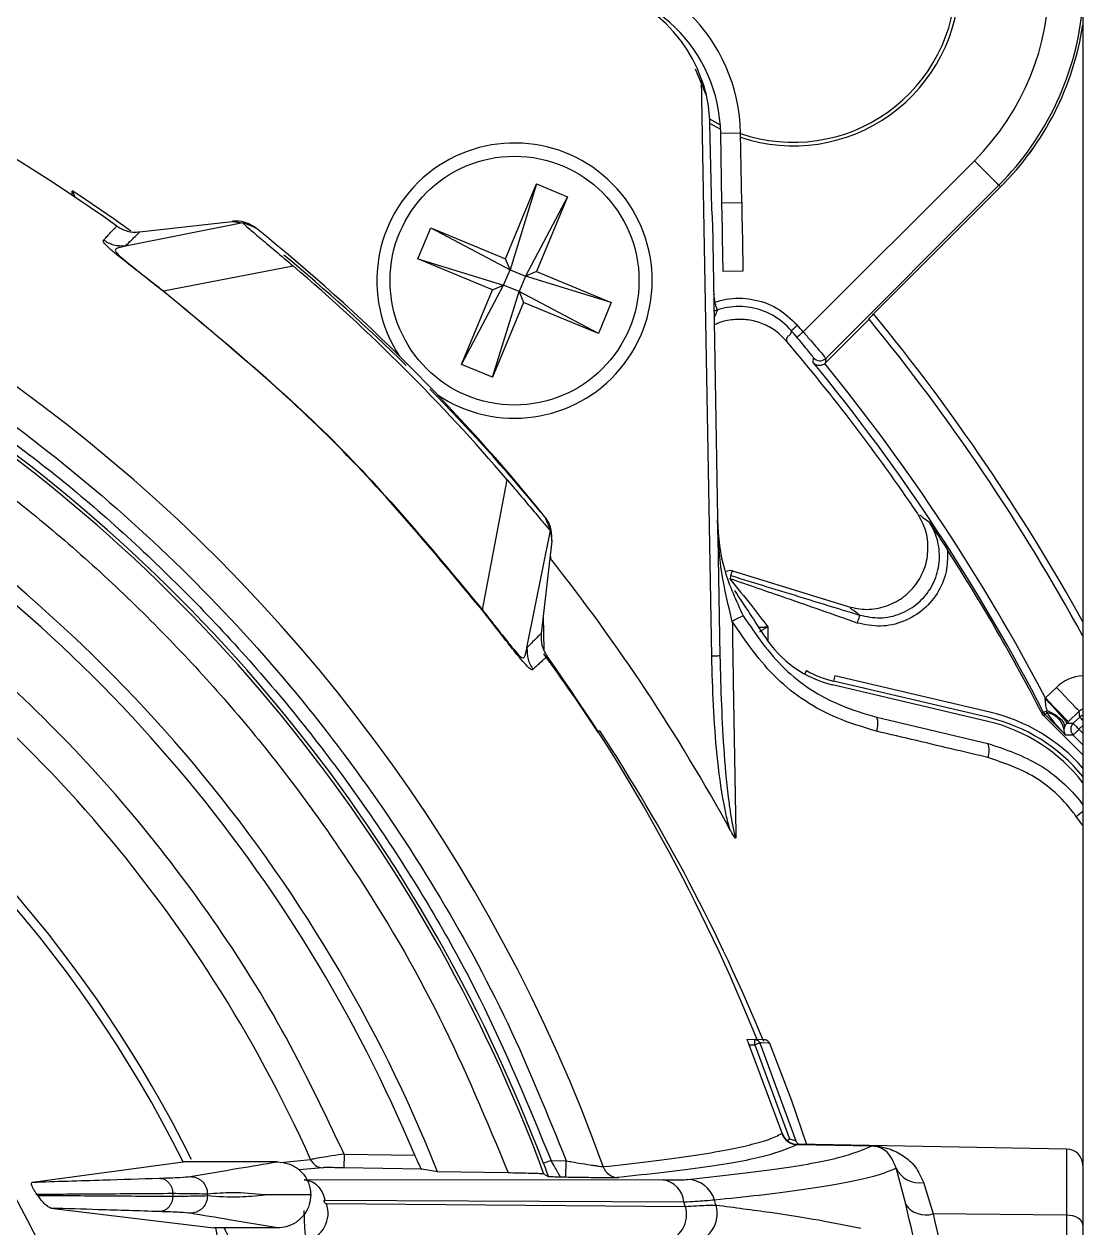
# Model space of a CAD drawing. Extents: x 7 to 135, y 3 to 97.
# Drawn here: x 130.624 to 132.547, y 42.424 to 44.61 of the extents above; entities that cross this region are included whole.
import ezdxf

# ---------------------------------------------------------------- set-up
doc = ezdxf.new("R2010")
doc.units = 0
doc.header["$MEASUREMENT"] = 0
doc.layers.add('OBJECT', color=7, linetype='CONTINUOUS')

msp = doc.modelspace()

# ---------------------------------------------------------------- linework, layer by layer
at = {"layer": 'OBJECT'}
for p, q in [((132.5466, 49.6965), (132.5466, 40.7239)), ((131.8426, 44.5294), (131.8625, 44.4811)), ((131.8725, 43.4624), (131.8542, 44.51)), ((131.8685, 44.4382), (131.8882, 44.4273)), ((131.8688, 44.4304), (131.8886, 44.4198)), ((131.8688, 44.4292), (131.8719, 44.2751)), ((131.9249, 44.4124), (131.8889, 44.4117)), ((131.8911, 44.2859), (131.8889, 44.4117)), ((131.9271, 44.2865), (131.9249, 44.4124)), ((132.0386, 44.0513), (132.3495, 44.3622)), ((130.7114, 44.2995), (130.7114, 44.3075)), ((131.498, 44.1843), (131.5543, 44.3201)), ((131.5543, 44.3201), (131.5063, 44.1643)), ((131.5543, 44.3201), (131.6107, 44.2967)), ((132.394, 44.3177), (132.0795, 44.0032)), ((132.1664, 44.0839), (132.3971, 44.3146)), ((132.394, 44.3177), (132.3971, 44.3146)), ((131.6107, 44.2967), (131.5345, 44.1527)), ((131.6107, 44.2967), (131.5544, 44.1609)), ((131.8911, 44.2859), (131.9271, 44.2865)), ((131.0209, 44.2494), (130.8078, 44.207)), ((130.8338, 44.2329), (131.0015, 44.252)), ((131.0015, 44.252), (131.0209, 44.2494)), ((131.3389, 44.1842), (131.3623, 44.2406)), ((131.3623, 44.2406), (131.5063, 44.1643)), ((131.3623, 44.2406), (131.498, 44.1843)), ((131.8738, 44.2485), (131.8875, 43.4626)), ((130.8078, 44.207), (130.8078, 44.207)), ((131.3389, 44.1842), (131.4946, 44.1362)), ((131.4747, 44.1279), (131.3389, 44.1842)), ((131.5063, 44.1643), (131.498, 44.1843)), ((130.8768, 44.1259), (131.1124, 44.1712)), ((131.4946, 44.1362), (131.5063, 44.1643)), ((131.5063, 44.1643), (131.5345, 44.1527)), ((131.5345, 44.1527), (131.5228, 44.1245)), ((131.5544, 44.1609), (131.5345, 44.1527)), ((131.6902, 44.1046), (131.5345, 44.1527)), ((131.5544, 44.1609), (131.6902, 44.1046)), ((131.9293, 44.1616), (131.8933, 44.1609)), ((131.4184, 43.9921), (131.4946, 44.1362)), ((131.4747, 44.1279), (131.4946, 44.1362)), ((131.5228, 44.1245), (131.4946, 44.1362)), ((130.8768, 44.1259), (130.8764, 44.1254)), ((131.4184, 43.9921), (131.4747, 44.1279)), ((131.4747, 43.9688), (131.5228, 44.1245)), ((131.5228, 44.1245), (131.531, 44.1046)), ((131.6668, 44.0482), (131.5228, 44.1245)), ((131.876, 44.12), (131.8781, 44.1053)), ((131.531, 44.1046), (131.4747, 43.9688)), ((131.6668, 44.0482), (131.531, 44.1046)), ((131.6902, 44.1046), (131.6668, 44.0482)), ((131.8763, 44.1051), (131.8781, 44.1053)), ((132.0791, 43.995), (132.1583, 44.0742)), ((132.1583, 44.0742), (132.1578, 44.0743)), ((132.0569, 43.9957), (132.0573, 44.0042)), ((132.0795, 44.0032), (132.0791, 43.995)), ((131.4747, 43.9688), (131.4184, 43.9921)), ((132.0791, 43.995), (132.0778, 43.9939)), ((131.4561, 43.5467), (131.5013, 43.7823)), ((131.5371, 43.4777), (131.5796, 43.6908)), ((131.5821, 43.6714), (131.563, 43.5037)), ((131.5796, 43.6908), (131.5821, 43.6714)), ((131.5795, 43.6482), (131.5796, 43.6398)), ((131.9075, 43.6086), (131.9101, 43.6171)), ((131.9101, 43.6171), (132.1203, 43.5523)), ((131.5665, 43.5343), (131.5675, 43.4734)), ((131.9744, 43.5156), (131.9744, 43.4898)), ((132.0446, 43.436), (132.0413, 43.4298)), ((132.3739, 43.3438), (132.0921, 43.4102)), ((132.096, 43.4268), (132.0937, 43.4171)), ((132.3755, 43.3506), (132.0937, 43.4171)), ((132.3778, 43.3604), (132.096, 43.4268)), ((132.4783, 43.3849), (132.4784, 43.3863)), ((132.4784, 43.3863), (132.4984, 43.4055)), ((132.4812, 43.3598), (132.4818, 43.3636)), ((132.1721, 43.3514), (132.3739, 43.3038)), ((132.4751, 43.3544), (132.4724, 43.3582)), ((132.4778, 43.3564), (132.4751, 43.3544)), ((132.4751, 43.3544), (132.5466, 43.2829)), ((132.5153, 43.319), (132.4778, 43.3564)), ((132.5201, 43.3431), (132.5173, 43.3404)), ((132.5401, 43.3624), (132.5201, 43.3431)), ((132.5291, 43.3403), (132.5408, 43.3516)), ((132.5408, 43.3516), (132.5401, 43.3624)), ((131.6656, 43.3265), (131.6694, 43.3265)), ((132.513, 43.3337), (132.5122, 43.3298)), ((132.5173, 43.3404), (132.5291, 43.3403)), ((132.5466, 43.3364), (132.5395, 43.3295)), ((132.5395, 43.3295), (132.5466, 43.3223)), ((132.5289, 43.3189), (132.5153, 43.319)), ((132.5466, 43.3011), (132.5289, 43.3189)), ((132.5466, 43.1544), (132.5344, 43.1713)), ((131.9066, 43.145), (131.9062, 43.1462)), ((131.9069, 43.1449), (131.907, 43.1449)), ((131.937, 42.7665), (131.9508, 42.766)), ((132.0004, 42.5958), (131.9408, 42.7564)), ((131.9408, 42.7564), (131.9508, 42.756)), ((131.9687, 42.7654), (131.9508, 42.766)), ((131.9508, 42.756), (132.0139, 42.5857)), ((131.9597, 42.7597), (132.0254, 42.582)), ((131.9626, 42.7596), (131.9597, 42.7597)), ((131.9748, 42.7592), (131.9626, 42.7596)), ((131.9776, 42.7591), (131.9748, 42.7592)), ((132, 42.5953), (132.0004, 42.5958)), ((132, 42.5953), (132, 42.5953)), ((132.0098, 42.5823), (132.0139, 42.5857)), ((131.2051, 42.5579), (131.2046, 42.5329)), ((131.2051, 42.5579), (131.3334, 42.5556)), ((132.5171, 42.567), (132.0278, 42.5756)), ((132.0282, 42.5755), (132.0279, 42.5751)), ((132.0279, 42.5751), (132.1633, 42.5727)), ((132.0279, 42.575), (132.0279, 42.5751)), ((132.1633, 42.5726), (132.0279, 42.575)), ((132.5171, 42.567), (132.5171, 42.4468)), ((130.6391, 42.5068), (130.9128, 42.5437)), ((131.0841, 42.5437), (130.9128, 42.5437)), ((131.0898, 42.5427), (131.1443, 42.5479)), ((131.1665, 42.5331), (131.1231, 42.5291)), ((131.3461, 42.5304), (131.2046, 42.5329)), ((131.5809, 42.5461), (131.6083, 42.5456)), ((131.6078, 42.5156), (131.6083, 42.5456)), ((132.2248, 42.4666), (132.2076, 42.5326)), ((131.1361, 42.5106), (131.1327, 42.5105)), ((131.1333, 42.5114), (131.7841, 42.5109)), ((131.3748, 42.5258), (131.3461, 42.5304)), ((131.5032, 42.5236), (131.3748, 42.5258)), ((131.576, 42.5167), (131.568, 42.5216)), ((131.6078, 42.5156), (131.5986, 42.5158)), ((132.2569, 42.5065), (132.2744, 42.4494)), ((130.8938, 42.486), (130.8938, 42.4814)), ((130.957, 42.4851), (130.957, 42.4823)), ((131.1444, 42.4838), (131.1444, 42.4836)), ((131.1702, 42.4744), (131.8221, 42.4708)), ((131.1729, 42.4678), (131.8246, 42.4629)), ((130.6726, 42.4595), (130.9685, 42.4237)), ((132.5171, 42.4468), (132.2744, 42.4494)), ((132.5171, 42.4468), (132.5171, 41.9668)), ((131.0841, 42.4237), (130.9685, 42.4237)), ((130.9759, 42.405), (130.972, 42.4237))]:
    msp.add_line(p, q, dxfattribs=at)
at = {"layer": 'OBJECT', "flags": 128}
for points in [[(132.3495, 44.3622), (132.3581, 44.3536), (132.3663, 44.3454), (132.374, 44.3377), (132.3807, 44.331), (132.3862, 44.3255), (132.3904, 44.3213), (132.393, 44.3187), (132.394, 44.3177)], [(131.8933, 44.1609), (131.8932, 44.1633), (131.8931, 44.1704), (131.8929, 44.182), (131.8926, 44.1975), (131.8923, 44.2165), (131.8919, 44.2381), (131.8915, 44.2615), (131.8911, 44.2859)], [(131.9271, 44.2865), (131.9275, 44.2622), (131.9279, 44.2387), (131.9283, 44.2171), (131.9286, 44.1982), (131.9289, 44.1826), (131.9291, 44.1711), (131.9292, 44.164), (131.9293, 44.1616)], [(131.8765, 44.0904), (131.8796, 44.0904), (131.8828, 44.0911)], [(131.8828, 44.0911), (131.8827, 44.0914), (131.8824, 44.0923), (131.8819, 44.0936), (131.8813, 44.0954), (131.8806, 44.0976), (131.8798, 44.1), (131.879, 44.1026), (131.8781, 44.1053)], [(132.0271, 44.0416), (132.0274, 44.0418), (132.0281, 44.0424), (132.0291, 44.0433), (132.0306, 44.0445), (132.0323, 44.046), (132.0342, 44.0477), (132.0364, 44.0495), (132.0386, 44.0513)], [(131.9075, 43.6086), (131.9074, 43.6085), (131.9073, 43.6081), (131.9072, 43.6076), (131.9069, 43.6069), (131.9067, 43.606), (131.9064, 43.6051), (131.906, 43.604), (131.9057, 43.6029)], [(131.9574, 43.5149), (131.958, 43.5149), (131.9608, 43.5151), (131.9629, 43.5151), (131.9658, 43.5152), (131.9658, 43.5152), (131.9658, 43.5152)], [(131.8875, 43.4626), (131.8872, 43.4626), (131.8863, 43.4626), (131.885, 43.4626), (131.8831, 43.4625), (131.8808, 43.4625), (131.8782, 43.4625), (131.8754, 43.4624), (131.8725, 43.4624)], [(132.4784, 43.3863), (132.4865, 43.3779), (132.4942, 43.3699), (132.5014, 43.3625), (132.5077, 43.356), (132.5128, 43.3506), (132.5167, 43.3466), (132.5192, 43.3441), (132.5201, 43.3431)], [(132.4984, 43.4055), (132.5064, 43.3972), (132.5142, 43.3892), (132.5213, 43.3818), (132.5276, 43.3753), (132.5328, 43.3699), (132.5367, 43.3659), (132.5391, 43.3633), (132.5401, 43.3624)], [(132.4751, 43.3602), (132.4752, 43.3602), (132.4756, 43.3604), (132.4762, 43.3607), (132.477, 43.3611), (132.4779, 43.3616), (132.4791, 43.3622), (132.4804, 43.3629), (132.4818, 43.3636)], [(132.4724, 43.3582), (132.4728, 43.3585), (132.4745, 43.3597), (132.4751, 43.3602)], [(132.4812, 43.3598), (132.4804, 43.359), (132.4798, 43.3584), (132.4792, 43.3578), (132.4787, 43.3573), (132.4784, 43.357), (132.4781, 43.3567), (132.4779, 43.3565), (132.4778, 43.3564)], [(132.5466, 43.3456), (132.5455, 43.3468), (132.5439, 43.3484), (132.5426, 43.3497), (132.5417, 43.3507), (132.5411, 43.3514), (132.5408, 43.3516)], [(132.5395, 43.3295), (132.5374, 43.3274), (132.5355, 43.3255), (132.5336, 43.3236), (132.5321, 43.322), (132.5307, 43.3207), (132.5297, 43.3197), (132.5291, 43.3191), (132.5289, 43.3189)], [(132.5395, 43.3295), (132.5375, 43.3316), (132.5355, 43.3336), (132.5338, 43.3354), (132.5322, 43.337), (132.5309, 43.3384), (132.5299, 43.3394), (132.5293, 43.34), (132.5291, 43.3403)], [(131.9069, 43.1449), (131.9069, 43.1451), (131.9068, 43.1452), (131.9067, 43.1454), (131.9066, 43.1455), (131.9065, 43.1457), (131.9064, 43.1459), (131.9063, 43.146), (131.9062, 43.1462)], [(131.9776, 42.7591), (132.0173, 42.6549), (132.0449, 42.5753)], [(131.5809, 42.5461), (131.5782, 42.545), (131.5756, 42.5441), (131.5732, 42.5432), (131.5711, 42.5424), (131.5693, 42.5417), (131.568, 42.5412), (131.5672, 42.5409), (131.5669, 42.5408)], [(132.5466, 42.4288), (132.5461, 42.4323), (132.5444, 42.4356), (132.5417, 42.4387), (132.538, 42.4414), (132.5336, 42.4437), (132.5285, 42.4454), (132.5229, 42.4464), (132.5171, 42.4468)]]:
    msp.add_lwpolyline(points, dxfattribs=at)
at = {"layer": 'OBJECT'}
msp.add_circle((131.5145, 44.1444), 0.226, dxfattribs=at)
for centre, radius, start, end in [((132.021, 44.6907), 0.4645, 315, 135), ((128.8466, 41.5165), 3.35, 54.4956, 86.4858), ((131.6119, 44.4069), 0.313, 1, 90), ((131.6089, 44.4239), 0.26, 19.3349, 90), ((131.6119, 44.4069), 0.277, 1, 90), ((132.021, 44.6907), 0.295, 250.9898, 0), ((132.021, 44.6907), 0.3015, 251.4421, 0), ((132.021, 44.6907), 0.5275, 315, 355.1237), ((132.021, 44.6907), 0.5319, 315, 351.2038), ((132.021, 44.6907), 0.5319, 315, 351.1971), ((128.8466, 41.5165), 3.0068, 19.7991, 86.1975), ((131.5145, 44.1444), 0.25, 235.8544, 213.2801), ((128.8466, 41.4765), 3.39, 54.4445, 56.6263), ((128.8466, 41.5165), 3.5, 38.9328, 51.0672), ((128.8466, 41.4765), 3.525, 45.4958, 50.3588), ((128.8466, 41.5165), 3.4902, 40.4808, 49.5192), ((129.2727, 41.7084), 3.6248, 40.2672, 40.5172), ((129.2727, 41.7084), 3.7315, 28.6721, 39.3474), ((129.2727, 41.7084), 3.744, 29.0209, 39.3836), ((129.2727, 41.7084), 3.6098, 40.2672, 40.5172), ((129.2727, 41.7084), 3.591, 34.1088, 40.375), ((132.0689, 44.0138), 0.015, 219.5269, 314.9769), ((128.8466, 41.5165), 2.9067, 20.6331, 58.5533), ((128.8466, 41.5165), 2.901, 20.2713, 58.3816), ((129.2727, 41.7084), 3.6033, 27.2839, 39.4045), ((129.2727, 41.7084), 3.6183, 27.627, 39.1716), ((128.8466, 41.4765), 3.525, 39.6233, 44.5042), ((128.8466, 41.5165), 2.3227, 26.3595, 84.81), ((128.8466, 41.5165), 2.7223, 21.7629, 58.2428), ((128.8466, 41.5107), 2.31, 26.5633, 153.4367), ((128.8466, 41.5165), 2.6951, 22.6787, 57.7416), ((129.2727, 41.7084), 3.5999, 27.2756, 32.7442), ((128.8466, 41.5165), 2.5186, 24.1756, 57.6208), ((128.8466, 41.4765), 3.4856, 28.6224, 38.3623), ((131.9057, 43.6027), 0.015, 72.88, 123.5065), ((131.9057, 43.6027), 0.000167, 72.88, 213.7823), ((128.8466, 41.5165), 3.698, 32.3958, 33.9422), ((132.0187, 43.3373), 0.2172, 114.2092, 120.088), ((132.138, 43.6049), 0.2, 212.3958, 256.74), ((128.8466, 41.4765), 3.3711, 33.2147, 36.18), ((128.8466, 41.5165), 3.35, 21.8973, 35.5044), ((132.138, 43.6049), 0.193, 241.086, 256.74), ((132.1398, 43.3388), 0.0347, 338.2972, 21.2729), ((132.3036, 43.0455), 0.3065, 37.55, 76.74), ((132.3036, 43.0455), 0.3135, 39.1841, 76.74), ((132.3036, 43.0455), 0.3235, 41.3091, 76.74), ((132.4884, 43.367), 0.015, 207.2893, 224.9949), ((132.4744, 43.3217), 0.0387, 12.1052, 79.859), ((132.5512, 43.3408), 0.015, 107.9556, 133.9824), ((128.8466, 41.4765), 3.375, 22.3919, 33.2401), ((132.5395, 43.3295), 0.015, 134.0208, 224.9792), ((132.3421, 43.291), 0.0343, 338.1097, 22.0409), ((132.3401, 43.4333), 0.3262, 306.5574, 309.2854), ((128.8466, 41.5107), 2.0098, 315.4001, 44.5999), ((128.8466, 41.5107), 1.8907, 318.3698, 41.6302), ((128.8466, 41.5107), 1.8831, 318.6329, 41.3671), ((131.8791, 42.761), 0.0719, 356.0126, 3.9874), ((132.0284, 42.605), 0.03, 198.8907, 268.9758), ((132.0284, 42.6051), 0.03, 198.9894, 268.9946), ((132.0348, 42.5852), 0.00997, 198.5636, 256.7253), ((132.1666, 42.5727), 0.00334, 179.3446, 180.6554), ((132.5166, 42.537), 0.03, 0, 89), ((131.167, 42.5579), 0.0248, 203.744, 268.7654), ((131.7038, 42.5449), 0.0299, 199.4704, 268.7725), ((132.249, 42.5511), 0.0454, 204.1452, 280.0651), ((131.7779, 42.467), 0.0443, 4.9808, 81.9458), ((131.8275, 42.4593), 0.0523, 17.2327, 88.7602), ((131.1241, 42.4504), 0.0519, 283.4062, 19.6375), ((128.8466, 41.5165), 3.1248, 17.6308, 17.7829), ((128.8466, 41.5165), 3.1787, 17.364, 17.5454), ((131.7757, 42.4481), 0.0512, 282.3927, 16.906), ((131.8303, 42.4496), 0.0525, 271.4584, 17.2011), ((132.2608, 42.4903), 0.0431, 213.2465, 288.3212)]:
    msp.add_arc(centre, radius, start, end, dxfattribs=at)
for centre, major_axis, ratio, start_param, end_param in [((132.5505, 43.3516), (-0.0052, 0.0748), 0.999741, 6.265044, 6.981189), ((132.5505, 43.3516), (-0.001, 0.015), 0.99767, 0.19132, 0.698004), ((132.5259, 43.3296), (-0.0519, 0.0523), 0.20355, 0.769922, 1.571551), ((132.5259, 43.3296), (0.0062, 0.014), 0.879711, 1.928267, 2.729895), ((129.2173, 41.5107), (1.7429, 0), 0.977124, 0.607532, 0.60866)]:
    msp.add_ellipse(centre, major_axis=major_axis, ratio=ratio, start_param=start_param, end_param=end_param, dxfattribs=at)
for points, knots in [([(131.8542, 44.51), (131.8572, 44.5004), (131.8656, 44.4741), (131.8676, 44.4467), (131.8688, 44.4292)], [0, 0, 0, 0, 0.364087, 1, 1, 1, 1]), ([(129.0488, 44.4568), (129.1388, 44.4482), (129.3203, 44.4308), (129.59, 44.3726), (129.8579, 44.2896), (130.1203, 44.1794), (130.3734, 44.0429), (130.6128, 43.8818), (130.8353, 43.698), (131.038, 43.4941), (131.2182, 43.2739), (131.3739, 43.0406), (131.5063, 42.7985), (131.5745, 42.6294), (131.6083, 42.5456)], [0, 0, 0, 0, 0.080321, 0.16194, 0.244772, 0.329378, 0.414487, 0.5, 0.585518, 0.670628, 0.755228, 0.838066, 0.919682, 1, 1, 1, 1]), ([(130.7114, 44.3075), (130.7115, 44.3074), (130.7133, 44.3032), (130.7149, 44.2991), (130.7165, 44.2951)], [0, 0, 0, 0, 0.01806, 1, 1, 1, 1]), ([(131.8719, 44.2751), (131.8728, 44.2664), (131.8736, 44.2575), (131.8738, 44.2487), (131.8738, 44.2485)], [0, 0, 0, 0, 0.976643, 1, 1, 1, 1]), ([(130.7681, 44.2179), (130.7701, 44.2199), (130.7742, 44.2243), (130.7795, 44.23), (130.7842, 44.2351), (130.7879, 44.239), (130.7904, 44.2417), (130.7919, 44.2433), (130.7921, 44.2435), (130.7922, 44.2436)], [0, 0, 0, 0, 0.124105, 0.263212, 0.41732, 0.571428, 0.714286, 0.857143, 1, 1, 1, 1]), ([(130.7922, 44.2436), (130.7955, 44.2416), (130.8044, 44.236), (130.819, 44.2321), (130.8298, 44.2327), (130.8338, 44.2329)], [0, 0, 0, 0, 0.2638826, 0.7230955, 1, 1, 1, 1]), ([(131.046, 44.2391), (131.0404, 44.2428), (131.0291, 44.2502), (131.0129, 44.2529), (131.0039, 44.2522), (131.0015, 44.252)], [0, 0, 0, 0, 0.425022, 0.850045, 1, 1, 1, 1]), ([(131.0209, 44.2494), (131.021, 44.2493), (131.0211, 44.249), (131.024, 44.2462), (131.0333, 44.2381), (131.0535, 44.221), (131.081, 44.1979), (131.1017, 44.1803), (131.1124, 44.1712)], [0, 0, 0, 0, 0.061295, 0.157978, 0.353026, 0.568966, 0.775601, 1, 1, 1, 1]), ([(131.046, 44.2391), (131.0458, 44.2392), (131.0453, 44.2395), (131.0416, 44.2413), (131.0361, 44.2437), (131.0292, 44.2466), (131.0237, 44.2485), (131.0209, 44.2494)], [0, 0, 0, 0, 0.187145, 0.391348, 0.595125, 0.793954, 1, 1, 1, 1]), ([(130.8764, 44.1254), (130.8659, 44.1335), (130.845, 44.1498), (130.8168, 44.1719), (130.7939, 44.1901), (130.7742, 44.2067), (130.767, 44.2151), (130.7677, 44.217), (130.7681, 44.2179)], [0, 0, 0, 0, 0.125022, 0.25026, 0.372598, 0.500557, 0.750171, 1, 1, 1, 1]), ([(130.8078, 44.207), (130.8007, 44.2071), (130.7865, 44.2072), (130.7743, 44.2143), (130.7681, 44.2179)], [0, 0, 0, 0, 0.499995, 1, 1, 1, 1]), ([(130.8078, 44.207), (130.8154, 44.2145), (130.8305, 44.2296), (130.8327, 44.2318), (130.8338, 44.2329)], [0, 0, 0, 0, 0.5000023, 1, 1, 1, 1]), ([(130.8078, 44.207), (130.8046, 44.2063), (130.7982, 44.2049), (130.79, 44.2026), (130.7882, 44.1983), (130.798, 44.1889), (130.8097, 44.1789), (130.8203, 44.1703), (130.8332, 44.1601), (130.8475, 44.1488), (130.8626, 44.137), (130.8725, 44.1293), (130.8768, 44.1259)], [0, 0, 0, 0, 0.167654, 0.336417, 0.499288, 0.624454, 0.681335, 0.749951, 0.805261, 0.875044, 0.945879, 1, 1, 1, 1]), ([(131.4555, 43.5463), (131.368, 43.6518), (131.1929, 43.8628), (130.9819, 44.0379), (130.8764, 44.1254)], [0, 0, 0, 0, 0.500003, 1, 1, 1, 1]), ([(130.8768, 44.1259), (130.9823, 44.0384), (131.1934, 43.8634), (131.3685, 43.6523), (131.4561, 43.5467)], [0, 0, 0, 0, 0.499779, 1, 1, 1, 1]), ([(131.8781, 44.1053), (131.885, 44.1073), (131.907, 44.1134), (131.9463, 44.1127), (131.9928, 44.0972), (132.0163, 44.0748), (132.0283, 44.0634)], [0, 0, 0, 0, 0.130586, 0.415736, 0.701006, 1, 1, 1, 1]), ([(131.8828, 44.0911), (131.8815, 44.0877), (131.8794, 44.0821), (131.8772, 44.0779), (131.8764, 44.0763)], [0, 0, 0, 0, 0.621902, 1, 1, 1, 1]), ([(132.0169, 44.0536), (132.0169, 44.0536), (132.0073, 44.0647), (131.9847, 44.0835), (131.9438, 44.0978), (131.9086, 44.0983), (131.889, 44.0928), (131.8828, 44.0911)], [0, 0, 0, 0, 0.0000159, 0.299019, 0.584282, 0.8694193, 1, 1, 1, 1]), ([(132.0084, 44.0346), (132.0021, 44.0411), (131.9894, 44.0541), (131.9652, 44.0669), (131.9388, 44.0742), (131.9117, 44.0743), (131.8904, 44.0706), (131.8797, 44.0648), (131.877, 44.0634)], [0, 0, 0, 0, 0.18736, 0.374545, 0.561493, 0.74874, 0.936026, 1, 1, 1, 1]), ([(132.0169, 44.0536), (132.0171, 44.0538), (132.0175, 44.0541), (132.0202, 44.0564), (132.0239, 44.0596), (132.0269, 44.0621), (132.0283, 44.0634)], [0, 0, 0, 0, 0.250021, 0.500018, 0.750007, 1, 1, 1, 1]), ([(132.1578, 44.0743), (132.1583, 44.0749), (132.1592, 44.0762), (132.1639, 44.0812), (132.1664, 44.0839), (132.1664, 44.0839)], [0, 0, 0, 0, 0.442796, 0.993215, 1, 1, 1, 1]), ([(132.0169, 44.0536), (132.0169, 44.0521), (132.0168, 44.0492), (132.0149, 44.0465), (132.0124, 44.0445), (132.0099, 44.0423), (132.0082, 44.0395), (132.0083, 44.0363), (132.0084, 44.0346)], [0, 0, 0, 0, 0.163668, 0.312759, 0.503066, 0.684107, 0.835594, 1, 1, 1, 1]), ([(132.0573, 44.0042), (132.0572, 44.0045), (132.0569, 44.0051), (132.0535, 44.0095), (132.0467, 44.018), (132.0376, 44.0292), (132.0306, 44.0375), (132.0271, 44.0416)], [0, 0, 0, 0, 0.128378, 0.346161, 0.564348, 0.782273, 1, 1, 1, 1]), ([(132.0386, 44.0513), (132.0433, 44.046), (132.0527, 44.0353), (132.065, 44.0209), (132.0743, 44.0099), (132.0789, 44.0042), (132.0793, 44.0034), (132.0795, 44.0032)], [0, 0, 0, 0, 0.218048, 0.43609, 0.654202, 0.871782, 1, 1, 1, 1]), ([(130.3578, 44.0171), (130.448, 43.9586), (130.6292, 43.841), (130.8749, 43.6273), (131.098, 43.3886), (131.292, 43.1256), (131.4574, 42.845), (131.5398, 42.6455), (131.5809, 42.5461)], [0, 0, 0, 0, 0.165461, 0.332207, 0.5, 0.667784, 0.834534, 1, 1, 1, 1]), ([(132.0569, 43.9957), (132.0569, 43.9957), (132.0579, 43.9946), (132.0605, 43.9924), (132.0652, 43.9905), (132.0702, 43.9905), (132.0744, 43.9916), (132.0767, 43.9931), (132.0778, 43.9939)], [0, 0, 0, 0, 0.005484, 0.227477, 0.508101, 0.711941, 0.855619, 1, 1, 1, 1]), ([(130.3388, 43.9341), (130.4245, 43.8774), (130.5967, 43.7636), (130.8301, 43.5579), (131.0422, 43.3289), (131.2269, 43.0773), (131.3846, 42.8091), (131.4637, 42.6185), (131.5032, 42.5236)], [0, 0, 0, 0, 0.165503, 0.332246, 0.5, 0.667744, 0.834492, 1, 1, 1, 1]), ([(131.5013, 43.7823), (131.5102, 43.7719), (131.5279, 43.7511), (131.5517, 43.7228), (131.5692, 43.702), (131.578, 43.6919), (131.5791, 43.6911), (131.5796, 43.6908)], [0, 0, 0, 0, 0.217935, 0.435233, 0.661572, 0.868602, 1, 1, 1, 1]), ([(131.5796, 43.6908), (131.5786, 43.6936), (131.5767, 43.6991), (131.5739, 43.706), (131.5714, 43.7115), (131.5696, 43.7152), (131.5693, 43.7157), (131.5692, 43.7159)], [0, 0, 0, 0, 0.206023, 0.404821, 0.608638, 0.812835, 1, 1, 1, 1]), ([(131.5821, 43.6714), (131.5822, 43.6782), (131.5825, 43.6917), (131.5761, 43.7068), (131.5706, 43.714), (131.5692, 43.7159)], [0, 0, 0, 0, 0.425019, 0.850042, 1, 1, 1, 1]), ([(132.1203, 43.5523), (132.1316, 43.5499), (132.1541, 43.5451), (132.1888, 43.5513), (132.2198, 43.567), (132.2447, 43.5916), (132.261, 43.6225), (132.2669, 43.6568), (132.2628, 43.6918), (132.2516, 43.712), (132.246, 43.7221)], [0, 0, 0, 0, 0.124869, 0.249786, 0.374742, 0.499726, 0.624728, 0.749739, 0.87475, 1, 1, 1, 1]), ([(132.2498, 43.7192), (132.2518, 43.7177), (132.2576, 43.7133), (132.2634, 43.7089), (132.2673, 43.706)], [0, 0, 0, 0, 0.328229, 1, 1, 1, 1]), ([(131.2051, 42.5579), (131.1689, 42.6338), (131.0965, 42.7861), (130.9597, 43.0003), (130.8036, 43.2016), (130.6277, 43.3859), (130.4362, 43.553), (130.2963, 43.6472), (130.2266, 43.6942)], [0, 0, 0, 0, 0.165725, 0.33245, 0.5, 0.667537, 0.834269, 1, 1, 1, 1]), ([(131.9099, 43.5252), (131.9028, 43.5545), (131.8882, 43.6149), (131.8837, 43.6774), (131.8832, 43.7096), (131.8832, 43.7098)], [0, 0, 0, 0, 0.4827772, 0.9956769, 1, 1, 1, 1]), ([(131.8832, 43.7098), (131.8832, 43.7096), (131.8837, 43.6789), (131.8912, 43.6186), (131.9171, 43.5627), (131.9297, 43.5354)], [0, 0, 0, 0, 0.004206, 0.5141, 1, 1, 1, 1]), ([(132.1412, 43.5368), (132.1536, 43.5343), (132.1784, 43.5292), (132.2162, 43.5378), (132.2489, 43.5575), (132.2733, 43.5871), (132.2864, 43.6231), (132.2869, 43.6613), (132.2778, 43.6892), (132.2692, 43.7029), (132.2673, 43.706)], [0, 0, 0, 0, 0.137426, 0.274839, 0.412107, 0.549203, 0.686223, 0.823299, 0.960533, 1, 1, 1, 1]), ([(132.2673, 43.706), (132.2674, 43.7058), (132.273, 43.6975), (132.2839, 43.6813), (132.2951, 43.664), (132.3006, 43.6556)], [0, 0, 0, 0, 0.006857, 0.513115, 1, 1, 1, 1]), ([(132.3006, 43.6556), (132.3007, 43.6439), (132.3011, 43.6179), (132.2864, 43.5795), (132.259, 43.5459), (132.2218, 43.5236), (132.179, 43.5139), (132.1508, 43.5196), (132.1367, 43.5225)], [0, 0, 0, 0, 0.140563, 0.312183, 0.483903, 0.655829, 0.827918, 1, 1, 1, 1]), ([(131.9075, 43.6086), (131.9511, 43.5952), (132.029, 43.5713), (132.1069, 43.5473), (132.1412, 43.5368)], [0, 0, 0, 0, 0.5600383, 1, 1, 1, 1]), ([(131.9055, 43.6026), (131.9186, 43.5866), (131.942, 43.5579), (131.9645, 43.5285), (131.9744, 43.5156)], [0, 0, 0, 0, 0.560402, 1, 1, 1, 1]), ([(132.1367, 43.5225), (132.0937, 43.5376), (132.0167, 43.5647), (131.9396, 43.5912), (131.9057, 43.6029)], [0, 0, 0, 0, 0.560038, 1, 1, 1, 1]), ([(131.4561, 43.5467), (131.4559, 43.5466), (131.4556, 43.5464), (131.4555, 43.5463), (131.4555, 43.5463)], [0, 0, 0, 0, 0.4999993, 1, 1, 1, 1]), ([(131.548, 43.438), (131.5474, 43.4377), (131.5462, 43.4371), (131.5419, 43.4396), (131.534, 43.4475), (131.5202, 43.4638), (131.502, 43.4867), (131.48, 43.5149), (131.4636, 43.5358), (131.4555, 43.5463)], [0, 0, 0, 0, 0.175154, 0.335953, 0.499736, 0.628069, 0.749937, 0.875049, 1, 1, 1, 1]), ([(131.4561, 43.5467), (131.4637, 43.5369), (131.479, 43.5172), (131.4998, 43.4908), (131.5164, 43.4706), (131.5273, 43.4592), (131.532, 43.4589), (131.5341, 43.4648), (131.5356, 43.4706), (131.5365, 43.4749), (131.5369, 43.4768), (131.5371, 43.4777)], [0, 0, 0, 0, 0.1230662, 0.2465847, 0.3690531, 0.4915373, 0.6303109, 0.7724631, 0.8994111, 0.9556656, 1, 1, 1, 1]), ([(132.1412, 43.5368), (132.138, 43.5392), (132.1323, 43.5434), (132.1266, 43.5476), (132.1241, 43.5495)], [0, 0, 0, 0, 0.559106, 1, 1, 1, 1]), ([(131.9099, 43.5252), (131.9105, 43.486), (131.9127, 43.355), (131.9148, 43.2236), (131.9164, 43.1315)], [0, 0, 0, 0, 0.298972, 1, 1, 1, 1]), ([(132.172, 43.326), (132.1479, 43.3332), (132.0825, 43.3527), (131.9847, 43.4158), (131.9348, 43.4887), (131.9099, 43.5252)], [0, 0, 0, 0, 0.225818, 0.612729, 1, 1, 1, 1]), ([(131.9297, 43.5354), (131.9528, 43.5017), (131.9989, 43.4342), (132.0894, 43.376), (132.1498, 43.358), (132.1721, 43.3514)], [0, 0, 0, 0, 0.38674, 0.7737, 1, 1, 1, 1]), ([(132.1412, 43.5368), (132.1411, 43.5365), (132.1409, 43.5359), (132.1397, 43.532), (132.1382, 43.5273), (132.1372, 43.524), (132.1367, 43.5225)], [0, 0, 0, 0, 0.270475, 0.562405, 0.789508, 1, 1, 1, 1]), ([(131.563, 43.5037), (131.5619, 43.5026), (131.5597, 43.5004), (131.5447, 43.4853), (131.5371, 43.4777)], [0, 0, 0, 0, 0.499998, 1, 1, 1, 1]), ([(131.563, 43.5037), (131.5628, 43.4999), (131.5622, 43.4893), (131.5659, 43.4747), (131.5716, 43.4655), (131.5738, 43.4621)], [0, 0, 0, 0, 0.263887, 0.723097, 1, 1, 1, 1]), ([(131.9744, 43.5156), (131.9742, 43.5155), (131.9724, 43.5144), (131.969, 43.5123), (131.9652, 43.5101), (131.9623, 43.5082), (131.9601, 43.5069), (131.9594, 43.5065), (131.9594, 43.5065), (131.9594, 43.5065)], [0, 0, 0, 0, 0.023495, 0.247736, 0.483806, 0.590857, 0.793695, 0.990971, 1, 1, 1, 1]), ([(131.9658, 43.5152), (131.9658, 43.5152), (131.9666, 43.5152), (131.969, 43.5154), (131.9721, 43.5155), (131.9742, 43.5156), (131.9744, 43.5156)], [0, 0, 0, 0, 0.000239, 0.297288, 0.933347, 1, 1, 1, 1]), ([(131.5371, 43.4777), (131.5372, 43.4706), (131.5373, 43.4564), (131.5444, 43.4441), (131.548, 43.438)], [0, 0, 0, 0, 0.4999997, 1, 1, 1, 1]), ([(131.5738, 43.4621), (131.5736, 43.4619), (131.5733, 43.4617), (131.5711, 43.4596), (131.5674, 43.4561), (131.5621, 43.4512), (131.5555, 43.4451), (131.5504, 43.4403), (131.548, 43.438)], [0, 0, 0, 0, 0.1666766, 0.3333439, 0.500001, 0.6870967, 0.853763, 1, 1, 1, 1]), ([(131.9062, 43.1462), (131.9058, 43.1476), (131.9036, 43.1546), (131.8995, 43.1702), (131.8848, 43.2434), (131.8762, 43.3424), (131.8734, 43.4324), (131.8725, 43.4624)], [0, 0, 0, 0, 0.014234, 0.068612, 0.151705, 0.717441, 1, 1, 1, 1]), ([(131.8875, 43.4626), (131.8883, 43.4328), (131.8906, 43.3434), (131.8969, 43.2453), (131.9072, 43.172), (131.9104, 43.1541), (131.9131, 43.1423), (131.915, 43.1354), (131.9161, 43.1322), (131.9164, 43.1315)], [0, 0, 0, 0, 0.268658, 0.805903, 0.884275, 0.935243, 0.969752, 0.993306, 1, 1, 1, 1]), ([(132.4783, 43.3849), (132.4836, 43.3794), (132.4942, 43.3682), (132.5072, 43.3538), (132.516, 43.3433), (132.5169, 43.3413), (132.5173, 43.3404)], [0, 0, 0, 0, 0.25, 0.499995, 0.749999, 1, 1, 1, 1]), ([(132.4818, 43.3636), (132.4809, 43.3666), (132.4789, 43.3735), (132.4785, 43.3808), (132.4783, 43.3849)], [0, 0, 0, 0, 0.42829, 1, 1, 1, 1]), ([(132.4818, 43.3636), (132.4866, 43.3612), (132.4963, 43.3564), (132.5066, 43.3483), (132.5129, 43.3404), (132.513, 43.3359), (132.513, 43.3337)], [0, 0, 0, 0, 0.250002, 0.499997, 0.750013, 1, 1, 1, 1]), ([(132.374, 43.2782), (132.3549, 43.2827), (132.2876, 43.2986), (132.2203, 43.3145), (132.172, 43.326)], [0, 0, 0, 0, 0.283442, 1, 1, 1, 1]), ([(132.5173, 43.3404), (132.517, 43.3401), (132.5163, 43.3393), (132.5152, 43.338), (132.5139, 43.336), (132.5134, 43.3346), (132.513, 43.3337)], [0, 0, 0, 0, 0.110431, 0.244869, 0.51199, 1, 1, 1, 1]), ([(132.3739, 43.3038), (132.4062, 43.2928), (132.471, 43.2708), (132.5243, 43.2218), (132.5458, 43.1933), (132.5466, 43.1922)], [0, 0, 0, 0, 0.4899423, 0.9811838, 1, 1, 1, 1]), ([(132.5344, 43.1713), (132.5322, 43.1742), (132.5114, 43.2021), (132.4616, 43.2483), (132.4032, 43.2682), (132.374, 43.2782)], [0, 0, 0, 0, 0.055698, 0.528179, 1, 1, 1, 1]), ([(131.9164, 43.1315), (131.9162, 43.1316), (131.9125, 43.1356), (131.9097, 43.1403), (131.907, 43.1449)], [0, 0, 0, 0, 0.03308, 1, 1, 1, 1]), ([(131.9408, 42.7564), (131.9403, 42.7576), (131.9393, 42.76), (131.9381, 42.7632), (131.9373, 42.7654), (131.9369, 42.7664), (131.937, 42.7665), (131.937, 42.7665)], [0, 0, 0, 0, 0.2388603, 0.4782226, 0.7026108, 0.9063654, 1, 1, 1, 1]), ([(131.9508, 42.766), (131.9517, 42.7659), (131.9536, 42.7657), (131.9562, 42.7643), (131.9584, 42.7623), (131.9593, 42.7606), (131.9597, 42.7597)], [0, 0, 0, 0, 0.250028, 0.500042, 0.750037, 1, 1, 1, 1]), ([(131.9597, 42.7597), (131.9596, 42.7597), (131.9595, 42.7596), (131.9586, 42.7592), (131.957, 42.7585), (131.9542, 42.7574), (131.9519, 42.7565), (131.9508, 42.756)], [0, 0, 0, 0, 0.166097, 0.305029, 0.500809, 0.759548, 1, 1, 1, 1]), ([(131.9776, 42.7591), (131.9774, 42.7596), (131.9769, 42.7606), (131.976, 42.762), (131.9748, 42.7631), (131.9734, 42.7641), (131.9719, 42.7648), (131.9703, 42.7652), (131.9692, 42.7653), (131.9687, 42.7654)], [0, 0, 0, 0, 0.143846, 0.287691, 0.43153, 0.575371, 0.719215, 0.857749, 1, 1, 1, 1]), ([(131.6757, 42.535), (131.7038, 42.538), (131.761, 42.5443), (131.8332, 42.554), (131.8942, 42.5641), (131.9423, 42.5743), (131.9789, 42.5846), (131.9929, 42.5917), (132, 42.5953)], [0, 0, 0, 0, 0.1608561, 0.3275465, 0.5000762, 0.6645671, 0.8312067, 1, 1, 1, 1]), ([(132.0004, 42.5958), (132.0019, 42.5925), (132.0042, 42.5874), (132.0084, 42.5836), (132.0098, 42.5823)], [0, 0, 0, 0, 0.649624, 1, 1, 1, 1]), ([(132.0098, 42.5823), (132.0125, 42.5805), (132.0164, 42.5778), (132.023, 42.5759), (132.0265, 42.5757), (132.0282, 42.5755)], [0, 0, 0, 0, 0.496681, 0.748881, 1, 1, 1, 1]), ([(132.0139, 42.5857), (132.0154, 42.5853), (132.0182, 42.5844), (132.0219, 42.5834), (132.0241, 42.5826), (132.0251, 42.5822), (132.0253, 42.5821), (132.0254, 42.582)], [0, 0, 0, 0, 0.264342, 0.520766, 0.764501, 0.882833, 1, 1, 1, 1]), ([(131.2051, 42.5579), (131.1978, 42.5568), (131.1832, 42.5545), (131.1638, 42.5514), (131.1493, 42.5489), (131.1459, 42.5483), (131.1443, 42.5479)], [0, 0, 0, 0, 0.250062, 0.499864, 0.759262, 1, 1, 1, 1]), ([(131.3334, 42.5556), (131.3347, 42.5526), (131.3373, 42.5464), (131.3411, 42.5384), (131.3441, 42.5327), (131.3456, 42.5306), (131.346, 42.5305), (131.3461, 42.5304)], [0, 0, 0, 0, 0.243971, 0.488093, 0.725805, 0.945379, 1, 1, 1, 1]), ([(132.0279, 42.575), (132.0114, 42.568), (131.9784, 42.5539), (131.8703, 42.5339), (131.7588, 42.5214), (131.7032, 42.5151)], [0, 0, 0, 0, 0.333358, 0.666967, 1, 1, 1, 1]), ([(131.8287, 42.5115), (131.886, 42.5179), (132.0007, 42.5308), (132.1123, 42.5512), (132.1463, 42.5655), (132.1633, 42.5726)], [0, 0, 0, 0, 0.333112, 0.666662, 1, 1, 1, 1]), ([(132.0347, 42.5752), (132.0346, 42.5753), (132.0343, 42.5753), (132.0325, 42.5755), (132.0299, 42.5755), (132.0282, 42.5755)], [0, 0, 0, 0, 0.248465, 0.500595, 1, 1, 1, 1]), ([(132.1633, 42.5727), (132.1637, 42.5727), (132.1647, 42.5727), (132.1668, 42.5726), (132.1699, 42.5724), (132.1749, 42.5719), (132.1835, 42.5704), (132.1996, 42.5662), (132.2208, 42.5556), (132.2436, 42.5363), (132.2525, 42.5165), (132.2569, 42.5065)], [0, 0, 0, 0, 0.006485, 0.013721, 0.031595, 0.062973, 0.125807, 0.2514, 0.500146, 0.748659, 1, 1, 1, 1]), ([(132.2076, 42.5326), (132.2028, 42.5434), (132.1955, 42.5599), (132.1811, 42.5682), (132.1734, 42.5711), (132.1692, 42.572), (132.1669, 42.5724), (132.1654, 42.5725), (132.1644, 42.5726), (132.1639, 42.5726), (132.1635, 42.5726), (132.1634, 42.5726), (132.1633, 42.5726)], [0, 0, 0, 0, 0.496698, 0.752031, 0.881111, 0.944766, 0.975296, 0.989233, 0.995173, 0.997683, 0.99885, 1, 1, 1, 1]), ([(130.9253, 42.5171), (130.9545, 42.5221), (131.0068, 42.5309), (131.0604, 42.5398), (131.0841, 42.5437)], [0, 0, 0, 0, 0.560008, 1, 1, 1, 1]), ([(131.0841, 42.5437), (131.0909, 42.543), (131.1046, 42.5417), (131.1227, 42.5312), (131.1364, 42.5158), (131.1434, 42.499), (131.1441, 42.4881), (131.1444, 42.4838)], [0, 0, 0, 0, 0.2172028, 0.4343325, 0.6501658, 0.8643909, 1, 1, 1, 1]), ([(131.2046, 42.5329), (131.2002, 42.533), (131.1913, 42.5331), (131.1792, 42.5332), (131.1717, 42.5332), (131.1678, 42.5332), (131.1669, 42.5331), (131.1665, 42.5331)], [0, 0, 0, 0, 0.250375, 0.499635, 0.749241, 0.875421, 1, 1, 1, 1]), ([(131.5669, 42.5408), (131.5685, 42.5365), (131.5717, 42.5281), (131.5745, 42.5205), (131.576, 42.5167)], [0, 0, 0, 0, 0.5001246, 1, 1, 1, 1]), ([(131.5986, 42.5158), (131.5985, 42.5159), (131.5982, 42.5162), (131.597, 42.5181), (131.5952, 42.5212), (131.592, 42.5267), (131.5872, 42.5351), (131.583, 42.5424), (131.5809, 42.5461)], [0, 0, 0, 0, 0.115729, 0.237005, 0.365058, 0.500933, 0.749862, 1, 1, 1, 1]), ([(131.6083, 42.5456), (131.6161, 42.5442), (131.6316, 42.5415), (131.6495, 42.5386), (131.6615, 42.5368), (131.6686, 42.5358), (131.6736, 42.5351), (131.675, 42.535), (131.6757, 42.535)], [0, 0, 0, 0, 0.250259, 0.499689, 0.634038, 0.761572, 0.8832, 1, 1, 1, 1]), ([(131.8775, 42.4748), (131.9054, 42.4776), (131.9621, 42.4834), (132.0343, 42.4927), (132.0959, 42.5023), (132.1453, 42.5121), (132.1838, 42.5221), (132.1996, 42.5291), (132.2076, 42.5326)], [0, 0, 0, 0, 0.161143, 0.327799, 0.499972, 0.664533, 0.831207, 1, 1, 1, 1]), ([(130.6391, 42.5068), (130.6819, 42.5082), (130.7583, 42.5106), (130.8355, 42.5129), (130.8695, 42.514)], [0, 0, 0, 0, 0.5600125, 1, 1, 1, 1]), ([(130.8695, 42.514), (130.8833, 42.5145), (130.9109, 42.5155), (130.9205, 42.5166), (130.9253, 42.5171)], [0, 0, 0, 0, 0.501102, 1, 1, 1, 1]), ([(130.8695, 42.514), (130.8726, 42.5136), (130.8772, 42.513), (130.8828, 42.5095), (130.8867, 42.5058), (130.8898, 42.5014), (130.8929, 42.4949), (130.8934, 42.4895), (130.8938, 42.486)], [0, 0, 0, 0, 0.239577, 0.368437, 0.500001, 0.631562, 0.760422, 1, 1, 1, 1]), ([(130.9253, 42.5171), (130.9293, 42.5167), (130.9354, 42.516), (130.9428, 42.512), (130.9479, 42.5079), (130.952, 42.5028), (130.9559, 42.4953), (130.9566, 42.4891), (130.957, 42.4851)], [0, 0, 0, 0, 0.239486, 0.36838, 0.499999, 0.63162, 0.760514, 1, 1, 1, 1]), ([(131.1334, 42.5114), (131.1382, 42.5105), (131.1476, 42.5089), (131.1588, 42.499), (131.1664, 42.4871), (131.169, 42.4784), (131.1702, 42.4744)], [0, 0, 0, 0, 0.2951, 0.569758, 0.806962, 1, 1, 1, 1]), ([(131.568, 42.5216), (131.5672, 42.5217), (131.5655, 42.5219), (131.5551, 42.5224), (131.5398, 42.5228), (131.5216, 42.5232), (131.5089, 42.5235), (131.5032, 42.5236)], [0, 0, 0, 0, 0.199355, 0.398467, 0.604141, 0.823636, 1, 1, 1, 1]), ([(131.5986, 42.5158), (131.5938, 42.5159), (131.5866, 42.5162), (131.5793, 42.5164), (131.5765, 42.5166), (131.5762, 42.5167), (131.576, 42.5167)], [0, 0, 0, 0, 0.500732, 0.749883, 0.881701, 1, 1, 1, 1]), ([(131.7032, 42.5151), (131.7005, 42.515), (131.6951, 42.5147), (131.6718, 42.5148), (131.6418, 42.515), (131.6191, 42.5154), (131.6078, 42.5156)], [0, 0, 0, 0, 0.2497048, 0.4994827, 0.7493641, 1, 1, 1, 1]), ([(131.7841, 42.5109), (131.7953, 42.5109), (131.8175, 42.5109), (131.825, 42.5113), (131.8287, 42.5115)], [0, 0, 0, 0, 0.4986885, 1, 1, 1, 1]), ([(130.6472, 42.4844), (130.6463, 42.4857), (130.6449, 42.4877), (130.6428, 42.4911), (130.6411, 42.494), (130.6398, 42.4965), (130.6387, 42.4989), (130.6377, 42.5018), (130.637, 42.5059), (130.6382, 42.5064), (130.6391, 42.5068)], [0, 0, 0, 0, 0.1133604, 0.1887155, 0.2419934, 0.2956601, 0.3424876, 0.4179572, 0.5604366, 1, 1, 1, 1]), ([(130.8938, 42.486), (130.8477, 42.4857), (130.7655, 42.4851), (130.6834, 42.4846), (130.6472, 42.4844)], [0, 0, 0, 0, 0.559998, 1, 1, 1, 1]), ([(130.6726, 42.4595), (130.67, 42.4608), (130.6658, 42.4628), (130.6574, 42.4711), (130.6514, 42.4789), (130.6483, 42.4828)], [0, 0, 0, 0, 0.472796, 0.731901, 1, 1, 1, 1]), ([(130.6483, 42.4828), (130.6941, 42.4825), (130.7759, 42.4819), (130.8578, 42.4815), (130.8938, 42.4814)], [0, 0, 0, 0, 0.559998, 1, 1, 1, 1]), ([(130.8938, 42.4814), (130.8934, 42.4779), (130.8929, 42.4725), (130.8898, 42.466), (130.8867, 42.4615), (130.8828, 42.4579), (130.8772, 42.4544), (130.8726, 42.4538), (130.8695, 42.4534)], [0, 0, 0, 0, 0.239575, 0.368438, 0.5, 0.631561, 0.760423, 1, 1, 1, 1]), ([(130.957, 42.4851), (130.9512, 42.4852), (130.9397, 42.4855), (130.9091, 42.4858), (130.8938, 42.486)], [0, 0, 0, 0, 0.499962, 1, 1, 1, 1]), ([(130.8938, 42.4814), (130.9091, 42.4815), (130.9397, 42.4819), (130.9512, 42.4821), (130.957, 42.4823)], [0, 0, 0, 0, 0.5000384, 1, 1, 1, 1]), ([(130.957, 42.4823), (130.9566, 42.4782), (130.9559, 42.472), (130.952, 42.4646), (130.9479, 42.4595), (130.9428, 42.4554), (130.9354, 42.4514), (130.9293, 42.4507), (130.9253, 42.4503)], [0, 0, 0, 0, 0.239487, 0.368378, 0.499999, 0.63162, 0.760513, 1, 1, 1, 1]), ([(131.0605, 42.4837), (131.0412, 42.4856), (131.0067, 42.4889), (130.9722, 42.4863), (130.957, 42.4851)], [0, 0, 0, 0, 0.560063, 1, 1, 1, 1]), ([(130.957, 42.4823), (130.9763, 42.4811), (131.0108, 42.4789), (131.0453, 42.4822), (131.0605, 42.4837)], [0, 0, 0, 0, 0.559938, 1, 1, 1, 1]), ([(131.1435, 42.4837), (131.1435, 42.4837), (131.1289, 42.4837), (131.1038, 42.4837), (131.0763, 42.4837), (131.0632, 42.4837), (131.0606, 42.4837), (131.0605, 42.4837)], [0, 0, 0, 0, 0.002464, 0.527441, 0.903159, 0.997088, 1, 1, 1, 1]), ([(131.1444, 42.4836), (131.1439, 42.4777), (131.1428, 42.4651), (131.1336, 42.4475), (131.119, 42.4334), (131.1016, 42.4251), (131.0895, 42.4241), (131.0841, 42.4237)], [0, 0, 0, 0, 0.18768, 0.400356, 0.613501, 0.82795, 1, 1, 1, 1]), ([(131.1444, 42.4838), (131.1442, 42.4838), (131.1439, 42.4837), (131.1436, 42.4837), (131.1435, 42.4837)], [0, 0, 0, 0, 0.559999, 1, 1, 1, 1]), ([(131.1435, 42.4837), (131.1437, 42.4837), (131.144, 42.4836), (131.1442, 42.4836), (131.1444, 42.4836)], [0, 0, 0, 0, 0.5600014, 1, 1, 1, 1]), ([(131.1702, 42.4744), (131.1698, 42.4744), (131.1693, 42.4743), (131.1688, 42.4739), (131.1686, 42.4734), (131.1684, 42.4728), (131.1685, 42.4721), (131.1686, 42.4714), (131.1691, 42.4705), (131.1698, 42.4694), (131.1708, 42.4686), (131.1719, 42.468), (131.1726, 42.4679), (131.1729, 42.4678)], [0, 0, 0, 0, 0.135755, 0.194608, 0.250847, 0.311578, 0.375118, 0.438059, 0.500885, 0.619794, 0.750917, 0.873673, 1, 1, 1, 1]), ([(131.8221, 42.4708), (131.8361, 42.4717), (131.8638, 42.4734), (131.873, 42.4743), (131.8775, 42.4748)], [0, 0, 0, 0, 0.506802, 1, 1, 1, 1]), ([(130.8695, 42.4534), (130.8326, 42.4545), (130.7668, 42.4566), (130.7014, 42.4586), (130.6726, 42.4595)], [0, 0, 0, 0, 0.55999, 1, 1, 1, 1]), ([(130.9253, 42.4503), (130.9205, 42.4508), (130.9109, 42.4519), (130.8833, 42.4529), (130.8695, 42.4534)], [0, 0, 0, 0, 0.498898, 1, 1, 1, 1]), ([(131.0841, 42.4237), (131.0549, 42.4286), (131.0029, 42.4375), (130.949, 42.4464), (130.9253, 42.4503)], [0, 0, 0, 0, 0.560011, 1, 1, 1, 1]), ([(131.1319, 42.4556), (131.1321, 42.4487), (131.1325, 42.4378), (131.1331, 42.4262), (131.1334, 42.4205), (131.1336, 42.4178), (131.1337, 42.4164), (131.1338, 42.4157), (131.1338, 42.4154), (131.1338, 42.4152), (131.1338, 42.4152), (131.1338, 42.4151), (131.1338, 42.4151), (131.1338, 42.4151), (131.1338, 42.4151), (131.1338, 42.4151), (131.1338, 42.4151), (131.1338, 42.4151), (131.1338, 42.4151), (131.1341, 42.4134), (131.1342, 42.4092), (131.1352, 42.4021), (131.1357, 42.4008), (131.1361, 42.3999)], [0, 0, 0, 0, 0.239334, 0.376216, 0.448939, 0.486362, 0.505338, 0.514893, 0.519686, 0.522086, 0.523288, 0.523889, 0.524189, 0.52434, 0.524415, 0.524452, 0.524471, 0.52448, 0.524485, 0.524489, 0.607251, 0.760495, 1, 1, 1, 1]), ([(131.8246, 42.4629), (131.8387, 42.4637), (131.8665, 42.4652), (131.8759, 42.4652), (131.8805, 42.4652)], [0, 0, 0, 0, 0.50905, 1, 1, 1, 1]), ([(131.8805, 42.4652), (131.9141, 42.4608), (131.9832, 42.4519), (132.0717, 42.4379), (132.119, 42.4281), (132.1433, 42.4231)], [0, 0, 0, 0, 0.315, 0.648332, 1, 1, 1, 1]), ([(132.3108, 41.9928), (132.3, 42.0776), (132.2797, 42.2364), (132.2422, 42.3934), (132.2248, 42.4666)], [0, 0, 0, 0, 0.533731, 1, 1, 1, 1]), ([(132.2744, 42.4494), (132.2933, 42.3699), (132.3312, 42.2105), (132.3516, 42.0492), (132.3618, 41.9684)], [0, 0, 0, 0, 0.4987888, 1, 1, 1, 1]), ([(130.9966, 42.4041), (130.9962, 42.4051), (130.9955, 42.4066), (130.9944, 42.4092), (130.9928, 42.4127), (130.9904, 42.4177), (130.9884, 42.4216), (130.9874, 42.4237)], [0, 0, 0, 0, 0.155252, 0.251305, 0.411996, 0.691496, 1, 1, 1, 1])]:
    msp.add_open_spline(points, degree=3, knots=knots, dxfattribs=at)

doc.saveas('drawing.dxf')
